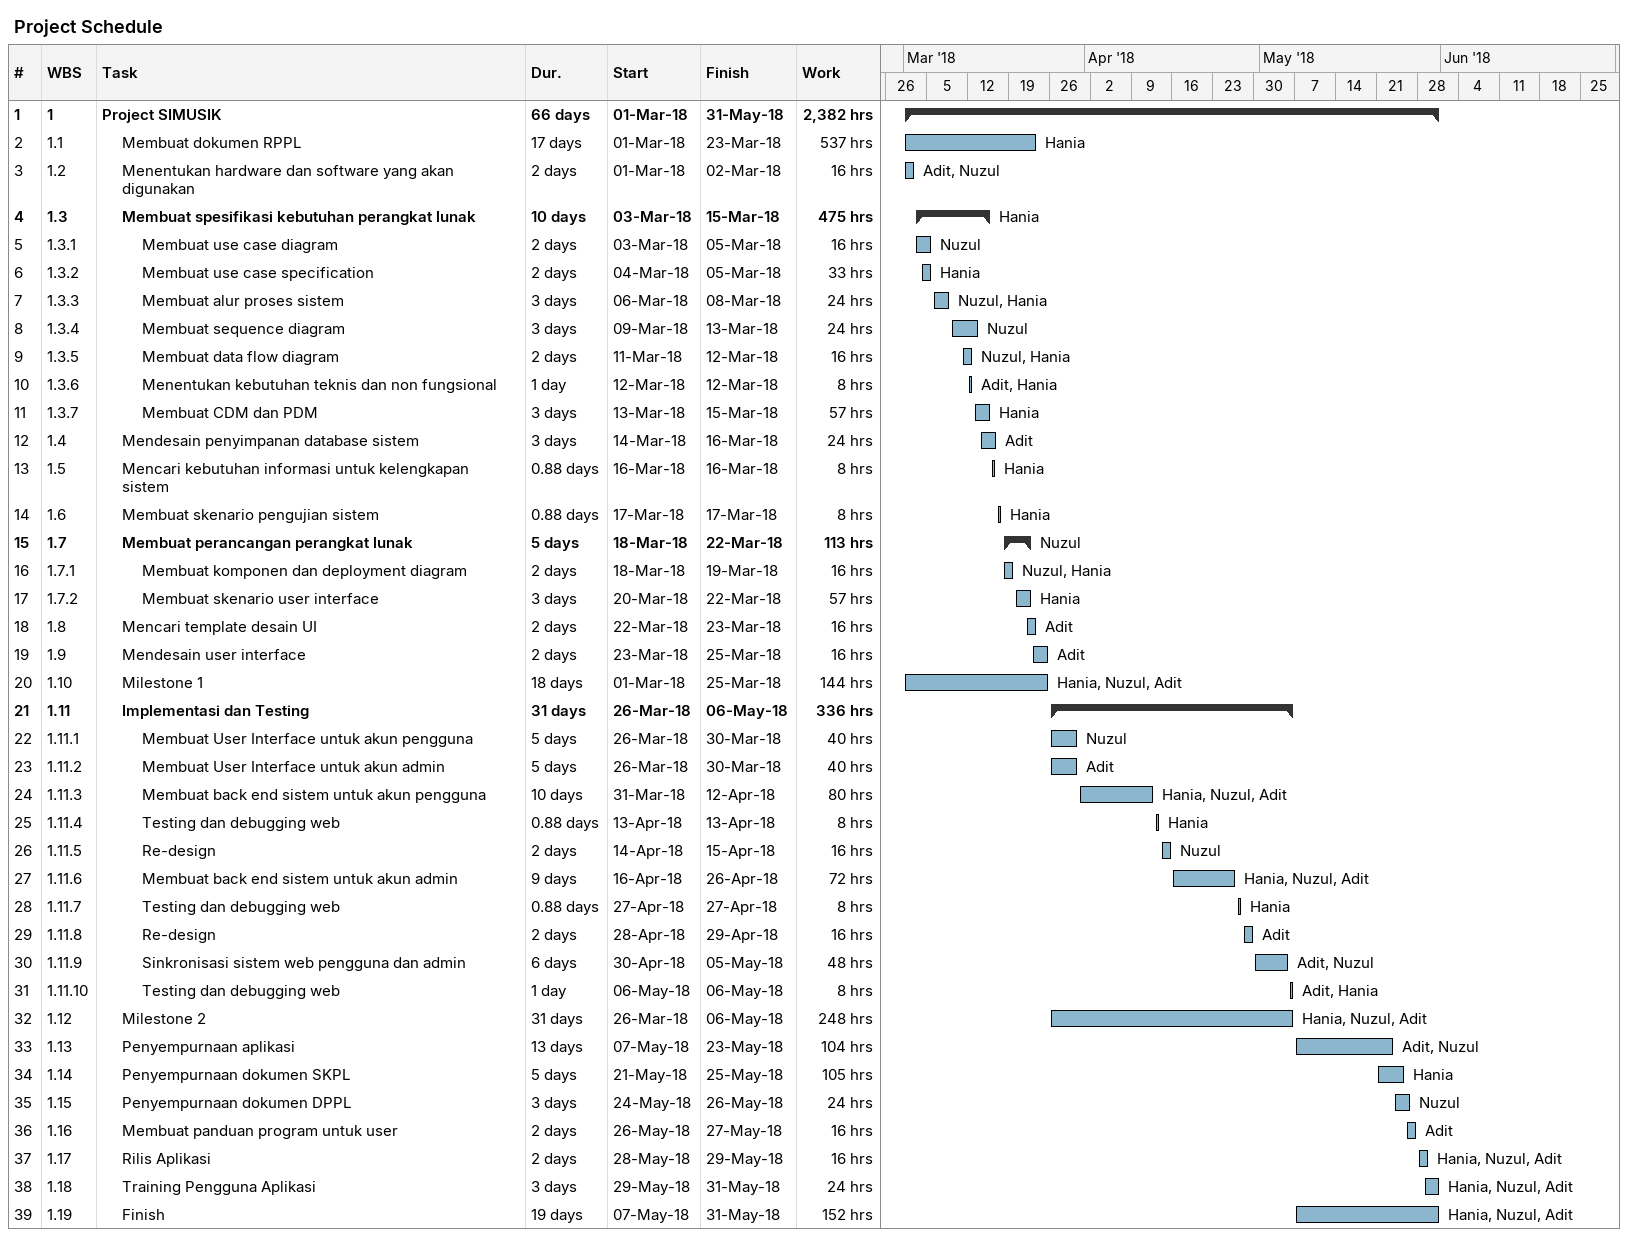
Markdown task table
Project Schedule

| ID | WBS | Task | Duration | Start | Finish | Resources | Work (h) |
|---|---|---|---|---|---|---|---|
| 1 | 1 | **Project SIMUSIK** | 66d | 2018-03-01 | 2018-05-31 |  | 2382 |
| 2 | 1.1 | Membuat dokumen RPPL | 17d | 2018-03-01 | 2018-03-23 | Hania | 537 |
| 3 | 1.2 | Menentukan hardware dan software yang akan digunakan | 2d | 2018-03-01 | 2018-03-02 | Adit, Nuzul | 16 |
| 4 | 1.3 | **Membuat spesifikasi kebutuhan perangkat lunak** | 10d | 2018-03-03 | 2018-03-15 | Hania | 475 |
| 5 | 1.3.1 | Membuat use case diagram | 2d | 2018-03-03 | 2018-03-05 | Nuzul | 16 |
| 6 | 1.3.2 | Membuat use case specification | 2d | 2018-03-04 | 2018-03-05 | Hania | 33 |
| 7 | 1.3.3 | Membuat alur proses sistem | 3d | 2018-03-06 | 2018-03-08 | Nuzul, Hania | 24 |
| 8 | 1.3.4 | Membuat sequence diagram | 3d | 2018-03-09 | 2018-03-13 | Nuzul | 24 |
| 9 | 1.3.5 | Membuat data flow diagram | 2d | 2018-03-11 | 2018-03-12 | Nuzul, Hania | 16 |
| 10 | 1.3.6 | Menentukan kebutuhan teknis dan non fungsional | 1d | 2018-03-12 | 2018-03-12 | Adit, Hania | 8 |
| 11 | 1.3.7 | Membuat CDM dan PDM | 3d | 2018-03-13 | 2018-03-15 | Hania | 57 |
| 12 | 1.4 | Mendesain penyimpanan database sistem | 3d | 2018-03-14 | 2018-03-16 | Adit | 24 |
| 13 | 1.5 | Mencari kebutuhan informasi untuk kelengkapan sistem | 0.88d | 2018-03-16 | 2018-03-16 | Hania | 8 |
| 14 | 1.6 | Membuat skenario pengujian sistem | 0.88d | 2018-03-17 | 2018-03-17 | Hania | 8 |
| 15 | 1.7 | **Membuat perancangan perangkat lunak** | 5d | 2018-03-18 | 2018-03-22 | Nuzul | 113 |
| 16 | 1.7.1 | Membuat komponen dan deployment diagram | 2d | 2018-03-18 | 2018-03-19 | Nuzul, Hania | 16 |
| 17 | 1.7.2 | Membuat skenario user interface | 3d | 2018-03-20 | 2018-03-22 | Hania | 57 |
| 18 | 1.8 | Mencari template desain UI | 2d | 2018-03-22 | 2018-03-23 | Adit | 16 |
| 19 | 1.9 | Mendesain user interface | 2d | 2018-03-23 | 2018-03-25 | Adit | 16 |
| 20 | 1.10 | Milestone 1 | 18d | 2018-03-01 | 2018-03-25 | Hania, Nuzul, Adit | 144 |
| 21 | 1.11 | **Implementasi dan Testing** | 31d | 2018-03-26 | 2018-05-06 |  | 336 |
| 22 | 1.11.1 | Membuat User Interface untuk akun pengguna | 5d | 2018-03-26 | 2018-03-30 | Nuzul | 40 |
| 23 | 1.11.2 | Membuat User Interface untuk akun admin | 5d | 2018-03-26 | 2018-03-30 | Adit | 40 |
| 24 | 1.11.3 | Membuat back end sistem untuk akun pengguna | 10d | 2018-03-31 | 2018-04-12 | Hania, Nuzul, Adit | 80 |
| 25 | 1.11.4 | Testing dan debugging web | 0.88d | 2018-04-13 | 2018-04-13 | Hania | 8 |
| 26 | 1.11.5 | Re-design | 2d | 2018-04-14 | 2018-04-15 | Nuzul | 16 |
| 27 | 1.11.6 | Membuat back end sistem untuk akun admin | 9d | 2018-04-16 | 2018-04-26 | Hania, Nuzul, Adit | 72 |
| 28 | 1.11.7 | Testing dan debugging web | 0.88d | 2018-04-27 | 2018-04-27 | Hania | 8 |
| 29 | 1.11.8 | Re-design | 2d | 2018-04-28 | 2018-04-29 | Adit | 16 |
| 30 | 1.11.9 | Sinkronisasi sistem web pengguna dan admin | 6d | 2018-04-30 | 2018-05-05 | Adit, Nuzul | 48 |
| 31 | 1.11.10 | Testing dan debugging web | 1d | 2018-05-06 | 2018-05-06 | Adit, Hania | 8 |
| 32 | 1.12 | Milestone 2 | 31d | 2018-03-26 | 2018-05-06 | Hania, Nuzul, Adit | 248 |
| 33 | 1.13 | Penyempurnaan aplikasi | 13d | 2018-05-07 | 2018-05-23 | Adit, Nuzul | 104 |
| 34 | 1.14 | Penyempurnaan dokumen SKPL | 5d | 2018-05-21 | 2018-05-25 | Hania | 105 |
| 35 | 1.15 | Penyempurnaan dokumen DPPL | 3d | 2018-05-24 | 2018-05-26 | Nuzul | 24 |
| 36 | 1.16 | Membuat panduan program untuk user | 2d | 2018-05-26 | 2018-05-27 | Adit | 16 |
| 37 | 1.17 | Rilis Aplikasi | 2d | 2018-05-28 | 2018-05-29 | Hania, Nuzul, Adit | 16 |
| 38 | 1.18 | Training Pengguna Aplikasi | 3d | 2018-05-29 | 2018-05-31 | Hania, Nuzul, Adit | 24 |
| 39 | 1.19 | Finish | 19d | 2018-05-07 | 2018-05-31 | Hania, Nuzul, Adit | 152 |
